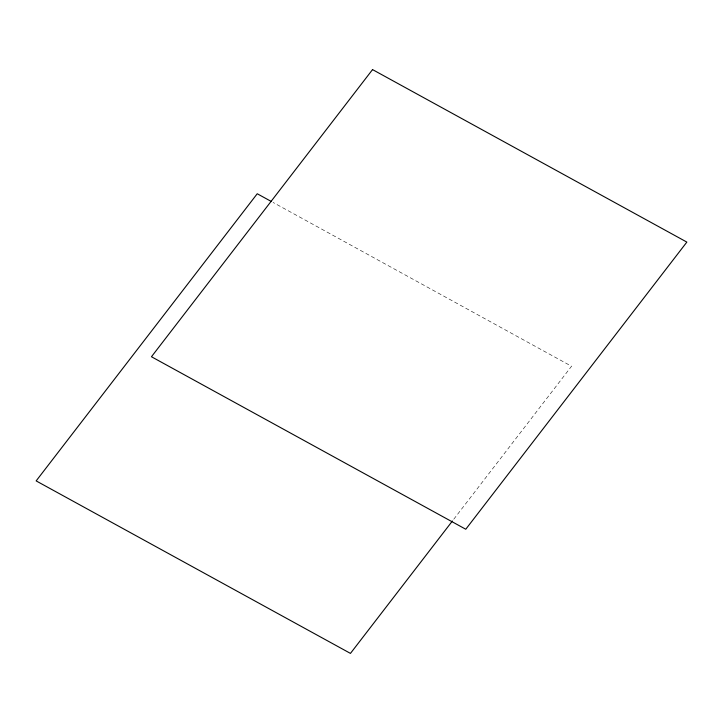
<?xml version="1.0" encoding="UTF-8"?>
<svg xmlns="http://www.w3.org/2000/svg" width="723" height="723" viewBox="0 0 723 723"><rect width="100%" height="100%" fill="white"/><g stroke="black" fill="none" stroke-linecap="round" stroke-linejoin="round"><path stroke-width="0.54" stroke-dasharray="3.62 2.71" d="M453.764 519.222L571.541 366.254L273.05 202.431"/><path stroke-width="1.08" d="M452.39 521.012L350.456 653.402L36.15 480.903L257.234 193.755L271.071 201.346M372.544 69.598L151.459 356.746L465.766 529.245L686.85 242.097L372.544 69.598"/></g></svg>
